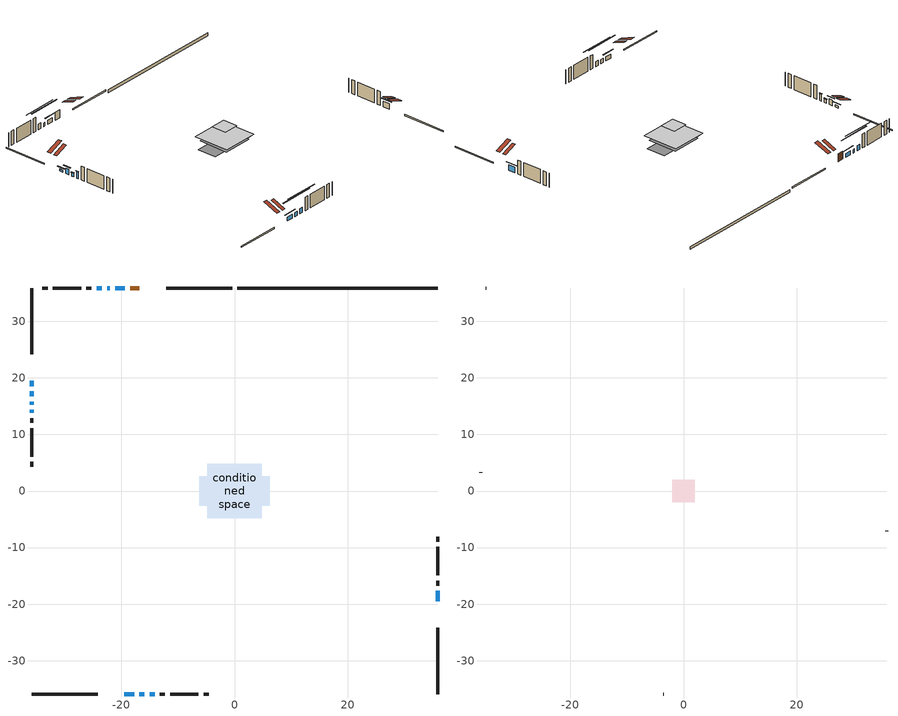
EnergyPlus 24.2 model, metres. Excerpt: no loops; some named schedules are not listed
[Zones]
conditioned space
 floor adiabatic (Floor2 construction): -4.01,-4.01 -4.01,4.01 4.01,4.01 4.01,-4.01 z0.39
 floor adiabatic (AdiabaticFloorConstruction): -4.78,-4.78 -4.78,4.78 4.78,4.78 4.78,-4.78 z1.61
 floor foundation (Slab1 construction): -6.27,-2.57 -6.27,2.57 6.27,2.57 6.27,-2.57 z-0.4
 wall outside (RimJoist1 construction): -0.4,35.88 -12.07,35.88 / -35.88,-35.88 -24.21,-35.88 / -35.88,35.88 -35.88,24.21 / 35.88,-35.88 35.88,-24.21 z0.39:0.69
 wall outside (AdiabaticWallConstruction 1): -16.82,35.88 -18.44,35.88 z0.39:2.42
 wall outside (AdiabaticWallConstruction): 35.88,-19.47 35.88,-17.64 / -23.46,35.88 -24.38,35.88 / -35.88,17.62 -35.88,16.71 z0.39:1.81; -35.88,19.47 -35.88,18.55 z0.39:0.9; -19.37,35.88 -21.1,35.88 / -19.47,-35.88 -17.74,-35.88 z0.39:1.43; -22.02,35.88 -22.54,35.88 / -35.88,15.78 -35.88,15.27 z0.39:1.31; -16.81,-35.88 -15.95,-35.88 z0.39:1.46; -15.02,-35.88 -14.1,-35.88 z0.39:1.76; -35.88,14.34 -35.88,13.83 z0.39:2.14
 wall outside (Wall1 construction): -25.31,35.88 -26.17,35.88 / -13.17,-35.88 -12.31,-35.88 / -35.88,12.9 -35.88,12.04 / 35.88,-16.71 35.88,-15.84 z0.39:4.05
 wall outside (Wall2 construction): -27.1,35.88 -32.12,35.88 / -11.38,-35.88 -6.36,-35.88 / -35.88,11.11 -35.88,6.09 / 35.88,-14.91 35.88,-9.9 z0.39:4.05
 wall outside (Wall3 construction): -33.04,35.88 -33.95,35.88 / -5.44,-35.88 -4.53,-35.88 / -35.88,5.16 -35.88,4.26 / 35.88,-8.97 35.88,-8.06 z0.39:4.05
 wall foundation (FoundationWall1 construction): 35.88,35.88 0.52,35.88 z-0.4:0.39
 window (WindowConstruction): 35.88,-19.46 35.88,-17.64 z0.39:1.81
 window (WindowConstruction 8): -35.88,19.46 -35.88,18.55 z0.39:0.9
 window (WindowConstruction 9): -19.37,35.88 -21.1,35.88 z0.39:1.43
 window (WindowConstruction 10): -19.46,-35.88 -17.74,-35.88 z0.39:1.43
 window (WindowConstruction 1): -22.02,35.88 -22.53,35.88 z0.39:1.3
 window (WindowConstruction 2): -23.46,35.88 -24.38,35.88 z0.39:1.81
 window (WindowConstruction 3): -16.81,-35.88 -15.95,-35.88 z0.39:1.46
 window (WindowConstruction 4): -15.02,-35.88 -14.1,-35.88 z0.39:1.76
 window (WindowConstruction 5): -35.88,17.62 -35.88,16.71 z0.39:1.81
 window (WindowConstruction 6): -35.88,15.78 -35.88,15.27 z0.39:1.3
 window (WindowConstruction 7): -35.88,14.34 -35.88,13.83 z0.39:2.14
 door (Door): -16.82,35.88 -18.44,35.88 z0.39:2.42
 ceiling adiabatic (AdiabaticFloorConstruction): 4.78,-4.78 4.78,4.78 -4.78,4.78 -4.78,-4.78 z1.61
 roof outside (Roof2 construction): -15.89,35.88,4.05 -15.89,32.53,5.44 -14.98,32.53,5.44 -14.98,35.88,4.05; -20.39,-35.88,4.05 -20.39,-32.53,5.44 -21.3,-32.53,5.44 -21.3,-35.88,4.05; -35.88,20.39,4.05 -32.53,20.39,5.44 -32.53,21.3,5.44 -35.88,21.3,4.05; 35.88,-20.39,4.05 32.53,-20.39,5.44 32.53,-21.3,5.44 35.88,-21.3,4.05
attic - vented
 floor to conditioned space (Floor1 construction Reversed): -2.02,-2.02 -2.02,2.02 2.02,2.02 2.02,-2.02 z4.05
 wall outside (Wall4 construction): -34.88,35.88 -34.95,35.88 / -3.6,-35.88 -3.53,-35.88 / -35.88,3.33 -35.88,3.26 / 35.88,-7.13 35.88,-7.06 z0.39:4.05
 roof outside (Roof1 construction): -14.06,35.88,4.05 -14.06,32,5.67 -13,32,5.67 -13,35.88,4.05; -22.23,-35.88,4.05 -22.23,-32,5.67 -23.28,-32,5.67 -23.28,-35.88,4.05; -35.88,22.23,4.05 -32,22.23,5.67 -32,23.28,5.67 -35.88,23.28,4.05; 35.88,-22.23,4.05 32,-22.23,5.67 32,-23.28,5.67 35.88,-23.28,4.05
shading: 35.88,-17.03 35.88,-20.07 36.03,-20.07 36.03,-17.03 z2.42; -35.88,17.94 -35.88,20.07 -36.03,20.07 -36.03,17.94 z1.51; -22.01,35.88 -18.46,35.88 -18.46,35.96 -22.01,35.96 z2.34; -16.83,-35.88 -20.38,-35.88 -20.38,-35.96 -16.83,-35.96 z2.34; -26.8,35.88 -17.75,35.88 -17.75,35.96 -26.8,35.96 z5.57; -28.65,35.88 -19.19,35.88 -19.19,35.96 -28.65,35.96 z6.08; -11.68,-35.88 -21.08,-35.88 -21.08,-35.96 -11.68,-35.96 z5.73; -9.83,-35.88 -19.29,-35.88 -19.29,-35.96 -9.83,-35.96 z6.03; -35.88,16.1 -35.88,18.23 -36.03,18.23 -36.03,16.1 z2.42; -35.88,15.12 -35.88,15.93 -36.03,15.93 -36.03,15.12 z1.45; -35.88,13.68 -35.88,14.49 -36.03,14.49 -36.03,13.68 z2.29
[Building]
Building 1: Terrain=Suburbs
[Site:Location]
Windsor AP_ON: Latitude {deg}=42.28; Longitude {deg}=-82.96; Time Zone {hr}=-5; Elevation {m}=190; Keep Site Location Information=Yes
[Site:GroundTemperature:Shallow]
6.34957, 4.46684, 4.31606, 5.20952, 8.79623, 12.3662, 15.4612, 17.4219, 17.5884, 15.9938, 12.9777, 9.51722
[Site:WaterMainsTemperature]
Calculation Method=Schedule; Temperature Schedule=mains temperature schedule
[Material] Roughness=Rough; Thermal Absorptance=0.9
Name | Thickness {m} | Conductivity {W/m-K} | Density {kg/m3} | Specific Heat {J/kg-K} | Solar Absorptance | Visible Absorptance
asphalt or fiberglass shingles | 0.00635 | 0.162714 | 1121.4 | 1465.45 | 0.4 | 0.4
ceiling stud and cavity | 0.1397 | 0.0765803 | 65.682 | 1177.47 | 0.7 | 0.7
concrete 4.0 in. | 0.1016 | 1.803125 | 2242.8 | 837.4 | 0.7 | 0.7
concrete 8.0 in. | 0.2032 | 1.803125 | 2242.8 | 837.4 | 0.7 | 0.7
door material | 0.04445 | 0.053851 | 512.64 | 1214.23 | 0.7 | 0.7
exterior vertical ins | 0.0146641 | 0.029427 | 32.04 | 1214.23 | 0.7 | 0.7
floor covering | 0.0127 | 9.015625 | 54.468 | 1339.84 | 0.6 | 0.6
floor covering 1 | 0.0127 | 0.0433444 | 54.468 | 1339.84 | 0.6 | 0.6
floor rigid ins; wall rigid ins | 0.512978 | 0.029427 | 32.04 | 1214.23 | 0.7 | 0.7
floor stud and cavity | 0.0889 | 0.340671 | 50.32683 | 1063.81 | 0.7 | 0.7
floor stud and cavity 1 | 0.1397 | 1.75129 | 37.0049 | 1207.88 | 0.7 | 0.7
furniture material conditioned space 1 | 0.1524 | 0.115458 | 640.8 | 1214.23 | 0.6 | 0.6
gypsum board | 0.0127 | 0.160291 | 801 | 837.4 | 0.6 | 0.6
gypsum board 1 | 0.0127 | 0.160291 | 801 | 837.4 | 0.7 | 0.7
osb sheathing 0.5 in. | 0.0127 | 0.115458 | 512.64 | 1214.23 | 0.7 | 0.7
osb sheathing 0.75 in. | 0.01905 | 0.115458 | 512.64 | 1214.23 | 0.7 | 0.7
osb sheathing 2.0 in. | 0.0508 | 0.115458 | 512.64 | 1214.23 | 0.7 | 0.7
rim joist stud and cavity | 0.0508 | 0.433314 | 125.044 | 1163.47 | 0.6 | 0.6
roof stud and cavity | 0.2032 | 0.114314 | 78.34581 | 1123.46 | 0.7 | 0.7
wall stud and cavity | 0.1397 | 0.0776304 | 139.0536 | 1170.24 | 0.7 | 0.7
wall stud and cavity 1 | 0.1397 | 0.0757045 | 139.0536 | 1170.24 | 0.7 | 0.7
wall stud and cavity 2 | 0.1397 | 0.0835141 | 139.0536 | 1170.24 | 0.7 | 0.7
wall stud and cavity 3 | 0.0889 | 6.9971 | 50.32683 | 1063.81 | 0.6 | 0.6
wall stud and cavity 4 | 0.0889 | 0.380278 | 52.3479 | 1209.89 | 0.7 | 0.7
wall stud and cavity 5 | 0.0889 | 0.391764 | 83.0341 | 1211.67 | 0.7 | 0.7
wood siding | 0.0254 | 0.102417 | 544.68 | 1172.36 | 0.4 | 0.4
wood siding 1 | 0.00254 | 0.102417 | 544.68 | 1172.36 | 0.4 | 0.4
wood siding 2; wood siding 3; wood siding 4 | 0.0254 | 0.102417 | 544.68 | 1172.36 | 0.7 | 0.7
[WindowMaterial:SimpleGlazingSystem]
Name | U-Factor {W/m2-K} | Solar Heat Gain Coefficient
WindowMaterial | 2.78165 | 0.56
WindowMaterial 1 | 2.75724 | 0.44
WindowMaterial 2 | 2.77597 | 0.52
WindowMaterial 3 | 2.78165 | 0.55
WindowMaterial 4 | 2.05884 | 0.52
WindowMaterial 5 | 4.849012 | 0.56
WindowMaterial 6 | 2.77541 | 0.52
[Construction]
AdiabaticFloorConstruction: floor stud and cavity 1, floor rigid ins, osb sheathing 0.75 in., floor covering 1
AdiabaticWallConstruction: wood siding 3, wall rigid ins, wall stud and cavity 4, gypsum board
AdiabaticWallConstruction 1: wood siding 4, wall rigid ins, wall stud and cavity 4, gypsum board
Door: door material
Floor1 construction Reversed: gypsum board, ceiling stud and cavity
Floor2 construction: floor stud and cavity, floor covering
FoundationWall1 construction: concrete 8.0 in., gypsum board 1
furniture construction conditioned space 1: furniture material conditioned space 1
PartitionWallConstruction: gypsum board, wall stud and cavity 5, gypsum board
RimJoist1 construction: wood siding 2, osb sheathing 2.0 in., rim joist stud and cavity
Roof1 construction: asphalt or fiberglass shingles
Roof2 construction: asphalt or fiberglass shingles, osb sheathing 0.75 in., roof stud and cavity, gypsum board
Slab1 construction: concrete 4.0 in.
Wall1 construction: wood siding, osb sheathing 0.5 in., wall stud and cavity, gypsum board
Wall2 construction: wood siding, osb sheathing 0.5 in., wall stud and cavity 1, gypsum board
Wall3 construction: wood siding, osb sheathing 0.5 in., wall stud and cavity 2, gypsum board
Wall4 construction: wood siding 1, wall stud and cavity 3
WindowConstruction; WindowConstruction 2: WindowMaterial
WindowConstruction 1; WindowConstruction 6; WindowConstruction 8: WindowMaterial 1
WindowConstruction 10; WindowConstruction 9: WindowMaterial 6
WindowConstruction 3: WindowMaterial 2
WindowConstruction 4: WindowMaterial 3
WindowConstruction 5: WindowMaterial 4
WindowConstruction 7: WindowMaterial 5
[Zone] Multiplier=1; Part of Total Floor Area=Yes
Name | Volume {m3}
attic - vented | 4.23791
conditioned space | 233.7
[Space]
Name | Zone | Volume {m3}
attic - vented 1 | attic - vented | 4.23791
conditioned space 1 | conditioned space | 233.7
[ZoneInfiltration:EffectiveLeakageArea]
infil attic - vented 1: Zone or Space=attic - vented 1; Schedule=Always On Discrete; Effective Air Leakage Area {cm2}=726.667; Stack Coefficient=0.000366905; Wind Coefficient=1.29419e-05
[ZoneMixing]
whole house fan mix: Zone or Space=attic - vented; Schedule=Always On Continuous; Design Flow Rate Calculation Method=Flow/Zone; Design Flow Rate {m3/s}=0; Source Zone or Space=conditioned space
[SurfaceProperty:ExposedFoundationPerimeter]
Slab1: Exposed Perimeter Calculation Method=TotalExposedPerimeter; Total Exposed Perimeter {m}=35.357
[InternalMass] Zone or ZoneList=conditioned space; Space or SpaceList=conditioned space 1
Name | Construction | Surface Area {m2}
furniture mass conditioned space 1 | furniture construction conditioned space 1 | 88.064
partition wall mass | PartitionWallConstruction | 155.78
[Lights]
interior lighting: Zone or ZoneList or Space or SpaceList=conditioned space 1; Schedule=interior lighting schedule; Design Level Calculation Method=LightingLevel; Lighting Level {W}=343.2; Return Air Fraction=0; Fraction Radiant=0.6; Fraction Visible=0.2; Fraction Replaceable=1
[People]
occupants: Zone or ZoneList or Space or SpaceList=conditioned space 1; Number of People Schedule=occupants schedule; Number of People Calculation Method=People; Number of People=3; Fraction Radiant=0.314171; Sensible Heat Fraction=0.56303; Activity Level Schedule=occupants activity schedule; Carbon Dioxide Generation Rate {m3/s-W}=0; Enable ASHRAE 55 Comfort Warnings=No; Mean Radiant Temperature Calculation Type=EnclosureAveraged
[ElectricEquipment] Zone or ZoneList or Space or SpaceList=conditioned space 1; Design Level Calculation Method=EquipmentLevel
Name | Schedule | Design Level {W} | Fraction Latent | Fraction Radiant | Fraction Lost
clothes dryer | clothes dryer schedule | 140.772 | 0.015 | 0.081 | 0.85
clothes washer | clothes washer schedule | 32.1985 | 0.03 | 0.162 | 0.7
cooking range | cooking range schedule | 215.147 | 0.08 | 0.432 | 0.2
dishwasher | dishwasher schedule | 66.8632 | 0.3 | 0.18 | 0.4
fridge | fridge schedule | 72.9452 | 0 | 0.6 | 0
mech vent house fan | mech vent house fan schedule | 0 | 0 | 0 | 1
mech vent house fan cfis | mech vent house fan cfis schedule | 0 | 0 | 0 | 0
misc plug loads | misc plug loads schedule | 494.7 | 0.045 | 0.513 | 0.1
whole house fan | Always On Discrete | 0 | 0 | 0 | 1
[OtherEquipment] Zone or ZoneList or Space or SpaceList=conditioned space 1; Design Level Calculation Method=EquipmentLevel
Name | Fuel Type | Schedule | Design Level {W} | Fraction Latent | Fraction Radiant | Fraction Lost
clothes dryer 1 | Electricity | clothes dryer schedule | 0 | 0.015 | 0.081 | 0.85
cooking range 1 | Electricity | cooking range schedule | 0 | 0.08 | 0.432 | 0.2
general water use latent | None | general water use schedule | 62.594 | 1 | 0 | 0
general water use sensible | None | general water use schedule | -61.6891 | 0 | 0.6 | 0
mech vent house fan latent load | None | Always On Discrete | 0 | 1 | 0 | 0
mech vent house fan sensible load | None | Always On Discrete | 0 | 0 | 0 | 0
water heater energy adjustment1 | NaturalGas | Always On Discrete | 0.01 | 0 | 0 | 1
[ZoneInfiltration:DesignFlowRate] Zone or ZoneList or Space or SpaceList=conditioned space 1; Schedule=Always On Discrete; Design Flow Rate Calculation Method=Flow/Zone; Design Flow Rate {m3/s}=0
infil flow; natural vent flow; whole house fan flow
[AvailabilityManager:Scheduled]
central ac and furnace airloop Availability Manager: Schedule=Always On Discrete
[Foundation:Kiva]
Foundation Kiva 1: Initial Indoor Air Temperature {C}=18; Wall Height Above Grade {m}=0.390022; Wall Depth Below Slab {m}=0.2032; Custom Block Material Name 1=exterior vertical ins; Custom Block Depth 1 {m}=0.790011; Custom Block X Position 1 {m}=0.2159; Custom Block Z Position 1 {m}=0
[Foundation:Kiva:Settings]
Soil Conductivity {W/m-K}=0.849921; Soil Density {kg/m3}=1842.3; Soil Specific Heat {J/kg-K}=418.7; Ground Solar Absorptivity=0.9; Ground Thermal Absorptivity=0.9; Ground Surface Roughness {m}=0.03; Far-Field Width {m}=40; Deep-Ground Boundary Condition=ZeroFlux; Deep-Ground Depth {m}=40; Minimum Cell Dimension {m}=0.2; Maximum Cell Growth Coefficient=3; Simulation Timestep=Timestep
[Exterior:Lights]
exterior lighting: Schedule=exterior lighting schedule; Design Level {W}=75.6
[EnergyManagementSystem:GlobalVariable]
central_ac_and_furnace_airloop_Fan_RTF
infil_program_Qfan
infil_program_Qinf
natural_vent_program_Qnv
natural_vent_program_Qwhf
[EnergyManagementSystem:Sensor]
Name | Output:Variable or Output:Meter Index Key | Output:Variable or Output:Meter
airflow_gain | infil flow | Infiltration Sensible Heat Gain Energy
airflow_gain_1 | natural vent flow | Infiltration Sensible Heat Gain Energy
airflow_gain_2 | whole house fan flow | Infiltration Sensible Heat Gain Energy
airflow_loss | infil flow | Infiltration Sensible Heat Loss Energy
airflow_loss_1 | natural vent flow | Infiltration Sensible Heat Loss Energy
airflow_loss_2 | whole house fan flow | Infiltration Sensible Heat Loss Energy
clg_load_cond |  | Cooling:EnergyTransfer:Zone:CONDITIONED SPACE
clg_sp_s; clg_sp_s_1 | cooling setpoint | Schedule Value
clothes_dryer_exhaust_0_sch_s | clothes dryer exhaust 0 schedule | Schedule Value
cool_season | cooling season schedule | Schedule Value
htg_load_cond |  | Heating:EnergyTransfer:Zone:CONDITIONED SPACE
htg_sp_s; htg_sp_s_1 | heating setpoint | Schedule Value
ig_ee_conv | clothes dryer | Electric Equipment Convective Heating Energy
ig_ee_conv_2 | cooking range | Electric Equipment Convective Heating Energy
ig_ee_conv_4 | fridge | Electric Equipment Convective Heating Energy
ig_ee_conv_5 | misc plug loads | Electric Equipment Convective Heating Energy
ig_ee_conv_6 | whole house fan | Electric Equipment Convective Heating Energy
ig_ee_rad | clothes dryer | Electric Equipment Radiant Heating Energy
ig_ee_rad_2 | cooking range | Electric Equipment Radiant Heating Energy
ig_ee_rad_4 | fridge | Electric Equipment Radiant Heating Energy
ig_ee_rad_5 | misc plug loads | Electric Equipment Radiant Heating Energy
ig_ee_rad_6 | whole house fan | Electric Equipment Radiant Heating Energy
ig_lgt_conv | interior lighting | Lights Convective Heating Energy
ig_lgt_rad | interior lighting | Lights Radiant Heating Energy
ig_lgt_vis | interior lighting | Lights Visible Radiation Heating Energy
ig_oe_conv | clothes dryer 1 | Other Equipment Convective Heating Energy
ig_oe_conv_1 | cooking range 1 | Other Equipment Convective Heating Energy
ig_oe_conv_2 | general water use latent | Other Equipment Convective Heating Energy
ig_oe_conv_3 | general water use sensible | Other Equipment Convective Heating Energy
ig_oe_conv_4 | water heater energy adjustment1 | Other Equipment Convective Heating Energy
ig_oe_rad | clothes dryer 1 | Other Equipment Radiant Heating Energy
ig_oe_rad_1 | cooking range 1 | Other Equipment Radiant Heating Energy
ig_oe_rad_2 | general water use latent | Other Equipment Radiant Heating Energy
ig_oe_rad_3 | general water use sensible | Other Equipment Radiant Heating Energy
ig_oe_rad_4 | water heater energy adjustment1 | Other Equipment Radiant Heating Energy
ig_ppl_conv | occupants | People Convective Heating Energy
ig_ppl_rad | occupants | People Radiant Heating Energy
im_conv | furniture mass conditioned space 1 | Surface Inside Face Convection Heat Gain Energy
im_conv_1 | partition wall mass | Surface Inside Face Convection Heat Gain Energy
im_ig | furniture mass conditioned space 1 | Surface Inside Face Internal Gains Radiation Heat Gain Energy
im_ig_1 | partition wall mass | Surface Inside Face Internal Gains Radiation Heat Gain Energy
im_lgt | furniture mass conditioned space 1 | Surface Inside Face Lights Radiation Heat Gain Energy
im_lgt_1 | partition wall mass | Surface Inside Face Lights Radiation Heat Gain Energy
im_sol | furniture mass conditioned space 1 | Surface Inside Face Solar Radiation Heat Gain Energy
im_sol_1 | partition wall mass | Surface Inside Face Solar Radiation Heat Gain Energy
im_surf | furniture mass conditioned space 1 | Surface Inside Face Net Surface Thermal Radiation Heat Gain Energy
im_surf_1 | partition wall mass | Surface Inside Face Net Surface Thermal Radiation Heat Gain Energy
mv_conv | mech vent house fan | Electric Equipment Convective Heating Energy
mv_conv_1 | mech vent house fan cfis | Electric Equipment Convective Heating Energy
mv_conv_2 | mech vent house fan latent load | Other Equipment Convective Heating Energy
mv_conv_3 | mech vent house fan sensible load | Other Equipment Convective Heating Energy
mv_rad | mech vent house fan | Electric Equipment Radiant Heating Energy
mv_rad_1 | mech vent house fan cfis | Electric Equipment Radiant Heating Energy
mv_rad_2 | mech vent house fan latent load | Other Equipment Radiant Heating Energy
mv_rad_3 | mech vent house fan sensible load | Other Equipment Radiant Heating Energy
natural_vent_s | natural vent schedule | Schedule Value
out_pb_s |  | Site Outdoor Air Barometric Pressure
out_wt_s |  | Site Outdoor Air Humidity Ratio
site_vw_s |  | Site Wind Speed
ss_back_out | Window1 | Surface Window Shortwave from Zone Back Out Window Heat Transfer Rate
ss_back_out_1 | Window10 | Surface Window Shortwave from Zone Back Out Window Heat Transfer Rate
ss_back_out_10 | Window9 | Surface Window Shortwave from Zone Back Out Window Heat Transfer Rate
ss_back_out_2 | Window11 | Surface Window Shortwave from Zone Back Out Window Heat Transfer Rate
ss_back_out_3 | Window13 | Surface Window Shortwave from Zone Back Out Window Heat Transfer Rate
ss_back_out_4 | Window3 | Surface Window Shortwave from Zone Back Out Window Heat Transfer Rate
ss_back_out_5 | Window4 | Surface Window Shortwave from Zone Back Out Window Heat Transfer Rate
ss_back_out_6 | Window5 | Surface Window Shortwave from Zone Back Out Window Heat Transfer Rate
ss_back_out_7 | Window6 | Surface Window Shortwave from Zone Back Out Window Heat Transfer Rate
ss_back_out_8 | Window7 | Surface Window Shortwave from Zone Back Out Window Heat Transfer Rate
ss_back_out_9 | Window8 | Surface Window Shortwave from Zone Back Out Window Heat Transfer Rate
ss_conv | Door1 | Surface Inside Face Convection Heat Gain Energy
ss_conv_1 | Window1 | Surface Inside Face Convection Heat Gain Energy
ss_conv_10 | Window8 | Surface Inside Face Convection Heat Gain Energy
ss_conv_11 | Window9 | Surface Inside Face Convection Heat Gain Energy
ss_conv_2 | Window10 | Surface Inside Face Convection Heat Gain Energy
ss_conv_3 | Window11 | Surface Inside Face Convection Heat Gain Energy
ss_conv_4 | Window13 | Surface Inside Face Convection Heat Gain Energy
ss_conv_5 | Window3 | Surface Inside Face Convection Heat Gain Energy
ss_conv_6 | Window4 | Surface Inside Face Convection Heat Gain Energy
ss_conv_7 | Window5 | Surface Inside Face Convection Heat Gain Energy
ss_conv_8 | Window6 | Surface Inside Face Convection Heat Gain Energy
ss_conv_9 | Window7 | Surface Inside Face Convection Heat Gain Energy
ss_ig | Door1 | Surface Inside Face Internal Gains Radiation Heat Gain Energy
ss_ig_1 | Window1 | Surface Inside Face Internal Gains Radiation Heat Gain Energy
ss_ig_10 | Window8 | Surface Inside Face Internal Gains Radiation Heat Gain Energy
ss_ig_11 | Window9 | Surface Inside Face Internal Gains Radiation Heat Gain Energy
ss_ig_2 | Window10 | Surface Inside Face Internal Gains Radiation Heat Gain Energy
ss_ig_3 | Window11 | Surface Inside Face Internal Gains Radiation Heat Gain Energy
ss_ig_4 | Window13 | Surface Inside Face Internal Gains Radiation Heat Gain Energy
ss_ig_5 | Window3 | Surface Inside Face Internal Gains Radiation Heat Gain Energy
ss_ig_6 | Window4 | Surface Inside Face Internal Gains Radiation Heat Gain Energy
ss_ig_7 | Window5 | Surface Inside Face Internal Gains Radiation Heat Gain Energy
ss_ig_8 | Window6 | Surface Inside Face Internal Gains Radiation Heat Gain Energy
ss_ig_9 | Window7 | Surface Inside Face Internal Gains Radiation Heat Gain Energy
ss_lgt | Door1 | Surface Inside Face Lights Radiation Heat Gain Energy
ss_sol | Door1 | Surface Inside Face Solar Radiation Heat Gain Energy
ss_surf | Door1 | Surface Inside Face Net Surface Thermal Radiation Heat Gain Energy
ss_surf_1 | Window1 | Surface Inside Face Net Surface Thermal Radiation Heat Gain Energy
ss_surf_10 | Window8 | Surface Inside Face Net Surface Thermal Radiation Heat Gain Energy
ss_surf_11 | Window9 | Surface Inside Face Net Surface Thermal Radiation Heat Gain Energy
ss_surf_2 | Window10 | Surface Inside Face Net Surface Thermal Radiation Heat Gain Energy
ss_surf_3 | Window11 | Surface Inside Face Net Surface Thermal Radiation Heat Gain Energy
ss_surf_4 | Window13 | Surface Inside Face Net Surface Thermal Radiation Heat Gain Energy
ss_surf_5 | Window3 | Surface Inside Face Net Surface Thermal Radiation Heat Gain Energy
ss_surf_6 | Window4 | Surface Inside Face Net Surface Thermal Radiation Heat Gain Energy
ss_surf_7 | Window5 | Surface Inside Face Net Surface Thermal Radiation Heat Gain Energy
ss_surf_8 | Window6 | Surface Inside Face Net Surface Thermal Radiation Heat Gain Energy
ss_surf_9 | Window7 | Surface Inside Face Net Surface Thermal Radiation Heat Gain Energy
ss_trans_in | Window1 | Surface Window Transmitted Solar Radiation Rate
ss_trans_in_1 | Window10 | Surface Window Transmitted Solar Radiation Rate
ss_trans_in_10 | Window9 | Surface Window Transmitted Solar Radiation Rate
ss_trans_in_2 | Window11 | Surface Window Transmitted Solar Radiation Rate
ss_trans_in_3 | Window13 | Surface Window Transmitted Solar Radiation Rate
ss_trans_in_4 | Window3 | Surface Window Transmitted Solar Radiation Rate
ss_trans_in_5 | Window4 | Surface Window Transmitted Solar Radiation Rate
ss_trans_in_6 | Window5 | Surface Window Transmitted Solar Radiation Rate
ss_trans_in_7 | Window6 | Surface Window Transmitted Solar Radiation Rate
ss_trans_in_8 | Window7 | Surface Window Transmitted Solar Radiation Rate
ss_trans_in_9 | Window8 | Surface Window Transmitted Solar Radiation Rate
ss_trans_out | Window1 | Surface Inside Face Initial Transmitted Diffuse Transmitted Out Window Solar Radiation Rate
ss_trans_out_1 | Window10 | Surface Inside Face Initial Transmitted Diffuse Transmitted Out Window Solar Radiation Rate
ss_trans_out_10 | Window9 | Surface Inside Face Initial Transmitted Diffuse Transmitted Out Window Solar Radiation Rate
ss_trans_out_2 | Window11 | Surface Inside Face Initial Transmitted Diffuse Transmitted Out Window Solar Radiation Rate
ss_trans_out_3 | Window13 | Surface Inside Face Initial Transmitted Diffuse Transmitted Out Window Solar Radiation Rate
ss_trans_out_4 | Window3 | Surface Inside Face Initial Transmitted Diffuse Transmitted Out Window Solar Radiation Rate
ss_trans_out_5 | Window4 | Surface Inside Face Initial Transmitted Diffuse Transmitted Out Window Solar Radiation Rate
ss_trans_out_6 | Window5 | Surface Inside Face Initial Transmitted Diffuse Transmitted Out Window Solar Radiation Rate
ss_trans_out_7 | Window6 | Surface Inside Face Initial Transmitted Diffuse Transmitted Out Window Solar Radiation Rate
ss_trans_out_8 | Window7 | Surface Inside Face Initial Transmitted Diffuse Transmitted Out Window Solar Radiation Rate
ss_trans_out_9 | Window8 | Surface Inside Face Initial Transmitted Diffuse Transmitted Out Window Solar Radiation Rate
s_conv | Floor1 | Surface Inside Face Convection Heat Gain Energy
s_conv_1 | Floor2 | Surface Inside Face Convection Heat Gain Energy
s_conv_10 | Roof2:180 | Surface Inside Face Convection Heat Gain Energy
s_conv_11 | Roof2:270 | Surface Inside Face Convection Heat Gain Energy
s_conv_12 | Roof2:90 | Surface Inside Face Convection Heat Gain Energy
s_conv_13 | Slab1 | Surface Inside Face Convection Heat Gain Energy
